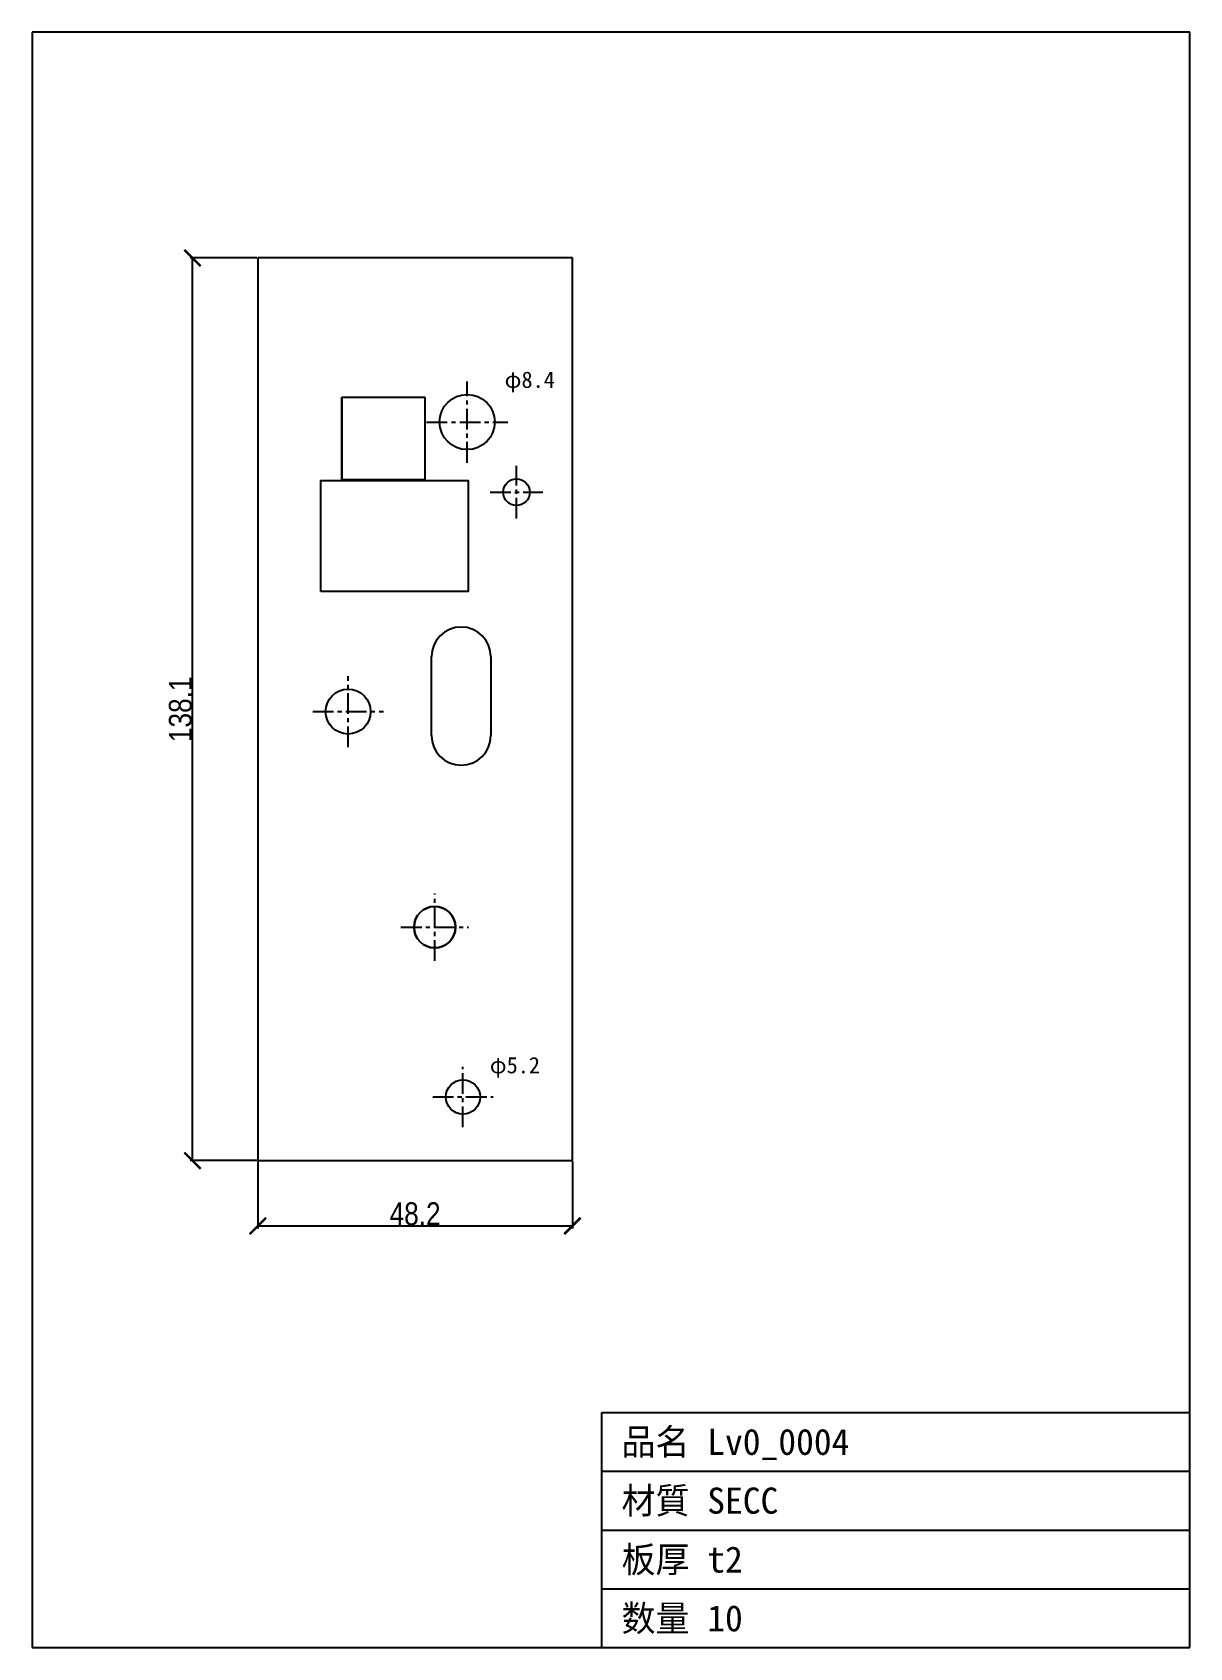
# Model space of a CAD drawing. Header units: millimetres. Extents: x -35 to 143, y -75 to 173.
import ezdxf

# ---------------------------------------------------------------- set-up
doc = ezdxf.new("R2010")
doc.units = ezdxf.units.MM
doc.linetypes.add('CENTER', pattern=[5.08, 3.175, -0.635, 0.635, -0.635])
for name, color, linetype in [('17', 7, 'Continuous'), ('19', 7, 'Continuous'), ('2', 7, 'Continuous'), ('3', 7, 'Continuous'), ('4', 7, 'Continuous')]:
    doc.layers.add(name, color=color, linetype=linetype)
doc.styles.add('OpenSansCondensed-Light', font='OpenSansCondensed-Light.ttf')
doc.dimstyles.new('EZDXF', dxfattribs={"dimtxt": 0.25, "dimasz": 0.175, "dimexe": 0.375, "dimexo": 0.125, "dimgap": 0.1, "dimtad": 1, "dimlfac": 100, "dimzin": 12, "dimdsep": 46, "dimtxsty": 'OpenSansCondensed-Light', "dimblk": 'ARCHTICK', "dimcen": 2.5, "dimazin": 3, "dimtfac": 0.5, "dimtmove": 2, "dimatfit": 3})

# ---------------------------------------------------------------- blocks, each defined once
blk = doc.blocks.new('HOLE_D5_23')
blk.add_circle((0, 0), 2.62)
blk = doc.blocks.new('HOLE_D8_45')
blk.add_circle((0, 0), 4.22)
blk = doc.blocks.new('_ARCHTICK')
at = {"color": 0, "linetype": 'BYBLOCK', "const_width": 0.15}
blk.add_lwpolyline([(-0.5, -0.5), (0.5, 0.5)], dxfattribs=at)

msp = doc.modelspace()

# ---------------------------------------------------------------- linework, layer by layer
at = {"layer": '19', "color": 7, "linetype": 'CONTINUOUS'}
for p, q in [((142.7, 172.67), (-34.53, 172.67)), ((-34.53, 172.67), (-34.53, -74.53)), ((142.7, -74.53), (142.7, 172.67)), ((52.7, -74.53), (52.7, -38.53)), ((52.7, -38.53), (142.7, -38.53)), ((52.7, -47.53), (142.7, -47.53)), ((52.7, -56.53), (142.7, -56.53)), ((52.7, -65.53), (142.7, -65.53)), ((-34.53, -74.53), (142.7, -74.53))]:
    msp.add_line(p, q, dxfattribs=at)
at = {"layer": '2', "color": 7, "linetype": 'CONTINUOUS'}
for p, q in [((48.17, 138.14), (0, 138.14)), ((0, 138.14), (0, 0)), ((48.17, 29.46), (48.17, 138.14)), ((12.88, 110.06), (12.88, 116.84)), ((12.88, 116.84), (12.88, 104.18)), ((12.88, 116.84), (16.2, 116.84)), ((16.2, 116.84), (18.53, 116.84)), ((18.53, 116.84), (21.4, 116.84)), ((21.4, 116.84), (25.58, 116.84)), ((25.58, 116.84), (25.58, 114.27)), ((25.58, 114.27), (25.58, 112.11)), ((25.58, 112.11), (25.58, 104.18)), ((12.88, 109.61), (12.88, 110.06)), ((12.88, 104.18), (12.88, 109.61)), ((19.49, 104.18), (12.88, 104.18)), ((20.12, 104.18), (19.49, 104.18)), ((25.58, 104.18), (20.12, 104.18)), ((26.61, 65.06), (26.61, 77.13)), ((35.67, 77.13), (35.67, 65.06)), ((48.17, 0), (48.17, 29.46)), ((0, 0), (48.17, 0))]:
    msp.add_line(p, q, dxfattribs=at)
msp.add_lwpolyline([(9.66, 87.09), (9.66, 104.09), (32.2, 104.09), (32.2, 87.09)], close=True, dxfattribs=at)
for centre, radius in [((39.6, 102.29), 2.04), ((13.83, 68.72), 3.44), ((27.09, 35.73), 3.17)]:
    msp.add_circle(centre, radius, dxfattribs=at)
for centre, radius, start, end in [((31.14, 77.13), 4.53, 0, 180), ((31.14, 65.06), 4.53, 180, 0), ((27.09, 35.73), 3.17, 0, 180), ((27.09, 35.73), 3.17, 180, 0)]:
    msp.add_arc(centre, radius, start, end, dxfattribs=at)
at = {"layer": '4', "color": 1, "linetype": 'CENTER'}
for p, q in [((32.06, 106.81), (32.06, 119.26)), ((25.84, 113.03), (38.29, 113.03)), ((39.6, 98.25), (39.6, 106.33)), ((35.56, 102.29), (43.64, 102.29)), ((13.83, 63.28), (13.83, 74.15)), ((8.4, 68.72), (19.27, 68.72)), ((27.09, 30.56), (27.09, 40.9)), ((21.92, 35.73), (32.26, 35.73)), ((31.41, 5.13), (31.41, 14.36)), ((26.79, 9.75), (36.02, 9.75))]:
    msp.add_line(p, q, dxfattribs=at)

# ---------------------------------------------------------------- block references
at = {"layer": '2', "color": 7, "linetype": 'CONTINUOUS'}
for name, p in [('HOLE_D8_45', (32.06, 113.03)), ('HOLE_D5_23', (31.41, 9.75))]:
    msp.add_blockref(name, p, dxfattribs=at)

# ---------------------------------------------------------------- texts
at = {"layer": '17', "color": 2}
for s, height, p in [('φ8.4', 2.5, (37.79, 118.26)), ('φ5.2', 2.5, (35.52, 13.36)), ('品名 Lv0_0004', 4, (55.7, -45.03)), ('材質 SECC', 4, (55.7, -54.03)), ('板厚 t2', 4, (55.7, -63.03)), ('数量 10', 4, (55.7, -72.03))]:
    msp.add_text(s, height=height, dxfattribs=at).set_placement(p)

# ---------------------------------------------------------------- dimensions: what is measured, and where the dimension line sits
at = {"layer": '3', "color": 2}
msp.add_linear_dim(base=(-10, 0), p1=(0, 0), p2=(0, 138.14), angle=90, dimstyle='EZDXF', override={"dimtxt": 3.5, "dimasz": 2.5, "dimdec": 1, "dimlfac": 1}, dxfattribs=at).render()
msp.add_linear_dim(base=(0, -10), p1=(0, 0), p2=(48.17, 0), dimstyle='EZDXF', override={"dimtxt": 3.5, "dimasz": 2.5, "dimdec": 1, "dimlfac": 1}, dxfattribs=at).render()

doc.saveas('drawing.dxf')
